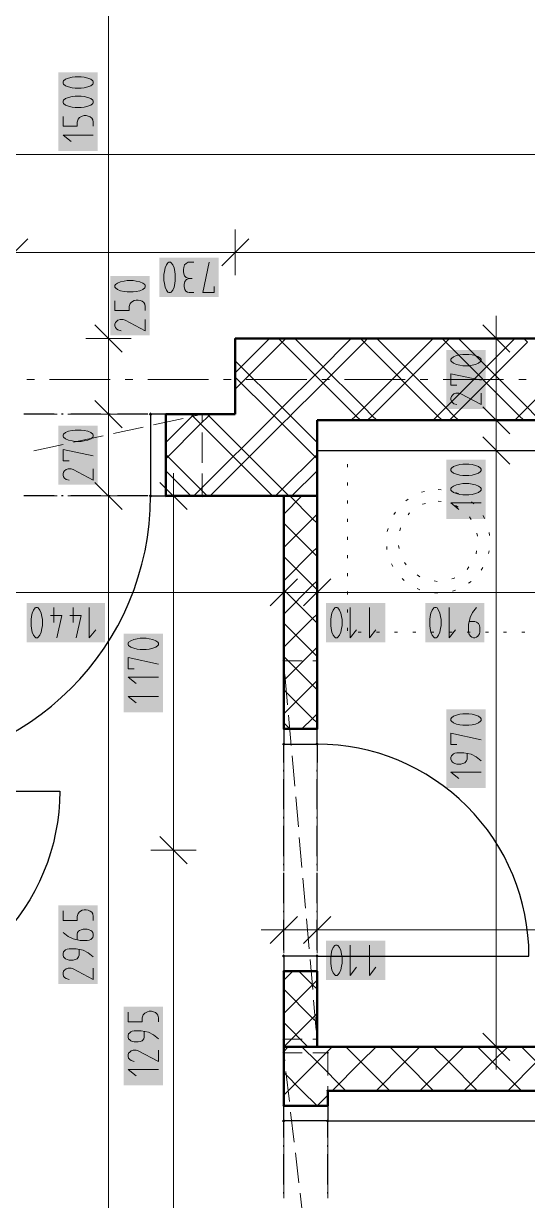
# Model space of a CAD drawing. Header units: millimetres. Extents: x 0 to 594, y 0 to 420.
# Drawn here: x 175.69 to 192.76, y 189.14 to 228.99 of the extents above; entities that cross this region are included whole.
import ezdxf

# ---------------------------------------------------------------- set-up
doc = ezdxf.new("R2010")
doc.units = ezdxf.units.MM
doc.header["$LTSCALE"] = 8
for name, color, linetype in [('PDF_Dvere', 7, 'Continuous'), ('PDF_Instalacni prizdivka do 1m', 7, 'Continuous'), ('PDF_Koty delkove', 7, 'Continuous'), ('PDF_Osy hlavni', 7, 'Continuous'), ('PDF_Preklady', 7, 'Continuous'), ('PDF_Pricky zdene', 7, 'Continuous'), ('PDF_Sanita', 7, 'Continuous'), ('PDF_Steny akusticke', 7, 'Continuous')]:
    doc.layers.add(name, color=color, linetype=linetype)

msp = doc.modelspace()

# ---------------------------------------------------------------- linework, layer by layer
at = {"layer": 'PDF_Dvere', "lineweight": 25}
for points in [[(176.727, 215.762), (175.702, 215.762)], [(177.035, 215.762), (176.984, 215.762)], [(178.316, 215.762), (177.291, 215.762)], [(178.624, 215.762), (178.572, 215.762)], [(179.905, 215.762), (178.88, 215.762)], [(176.727, 212.995), (175.702, 212.995)], [(177.035, 212.995), (176.984, 212.995)], [(178.316, 212.995), (177.291, 212.995)], [(178.624, 212.995), (178.572, 212.995)], [(179.905, 212.995), (178.88, 212.995)], [(184.506, 203.973), (184.506, 204.59)], [(184.506, 203.665), (184.506, 203.716)], [(185.634, 203.665), (185.634, 203.716)], [(184.506, 202.384), (184.506, 203.409)], [(185.634, 202.384), (185.634, 203.409)], [(184.506, 202.076), (184.506, 202.128)], [(185.634, 202.076), (185.634, 202.128)], [(184.506, 200.795), (184.506, 201.82)], [(185.634, 200.795), (185.634, 201.82)], [(184.506, 200.488), (184.506, 200.539)], [(185.634, 200.488), (185.634, 200.539)], [(184.506, 199.206), (184.506, 200.231)], [(185.634, 199.206), (185.634, 200.231)], [(184.506, 198.899), (184.506, 198.95)], [(185.634, 198.899), (185.634, 198.95)], [(184.506, 197.618), (184.506, 198.643)], [(185.634, 197.618), (185.634, 198.643)], [(184.506, 191.263), (184.506, 191.829)], [(184.506, 190.955), (184.506, 191.006)], [(185.993, 190.955), (185.993, 191.006)], [(184.506, 189.674), (184.506, 190.699)], [(185.993, 189.674), (185.993, 190.699)], [(184.506, 189.366), (184.506, 189.418)], [(185.993, 189.366), (185.993, 189.418)]]:
    msp.add_lwpolyline(points, dxfattribs=at)
for points in [[(180.509, 215.762), (179.996, 215.762), (179.996, 212.995), (180.509, 212.995)], [(184.506, 205.103), (184.506, 204.59), (185.634, 204.59), (185.634, 205.103)], [(184.506, 197.415), (184.506, 196.903), (185.634, 196.903), (185.634, 197.415)], [(184.506, 191.829), (184.506, 192.341), (185.993, 192.341), (185.993, 191.829)]]:
    msp.add_lwpolyline(points, close=True, dxfattribs=at)
for points in [[(170.772, 212.995), (170.772, 203.77, 0.414213), (179.996, 212.995)], [(185.634, 197.415), (192.809, 197.415, 0.414214), (185.634, 204.59), (185.634, 203.973)], [(169.747, 202.384), (169.747, 203.001), (176.921, 203.001, -0.414214), (169.747, 195.826)], [(185.993, 191.263), (185.993, 191.829), (194.193, 191.829, -0.414214), (185.993, 183.629), (185.993, 184.344)]]:
    msp.add_lwpolyline(points, format="xyb", dxfattribs=at)
at = {"layer": 'PDF_Dvere', "lineweight": 25, "transparency": 33554559}
for points in [[(180.061, 215.762), (179.996, 215.698), (179.996, 215.826), (179.932, 215.762)], [(180.061, 212.995), (179.996, 212.931), (179.996, 213.059), (179.932, 212.995)], [(184.506, 204.526), (184.442, 204.59), (184.57, 204.59), (184.506, 204.654)], [(185.634, 204.526), (185.57, 204.59), (185.698, 204.59), (185.634, 204.654)], [(184.506, 197.351), (184.442, 197.415), (184.57, 197.415), (184.506, 197.479)], [(185.634, 197.351), (185.57, 197.415), (185.698, 197.415), (185.634, 197.479)], [(184.506, 191.765), (184.442, 191.829), (184.57, 191.829), (184.506, 191.893)], [(185.993, 191.765), (185.929, 191.829), (186.057, 191.829), (185.993, 191.893)]]:
    msp.add_solid(points, dxfattribs=at)
at = {"layer": 'PDF_Instalacni prizdivka do 1m', "lineweight": 25}
msp.add_lwpolyline([(194.961, 215.557), (185.634, 215.557), (185.634, 214.532), (194.961, 214.532)], close=True, dxfattribs=at)
at = {"layer": 'PDF_Koty delkove', "lineweight": 18}
for points in [[(178.568, 182.604), (178.568, 201.866), (178.568, 210.659), (178.568, 212.995), (178.568, 215.762), (178.568, 218.325), (178.568, 233.7), (178.568, 236.467), (178.568, 257.685), (178.568, 259.171), (178.568, 335.475), (178.568, 336.243)], [(177.645, 227.19), (177.44, 227.19), (177.338, 227.176), (177.218, 227.149), (177.116, 227.108), (177.047, 227.053), (177.031, 227.026), (177.031, 226.971), (177.047, 226.943), (177.116, 226.889), (177.218, 226.848), (177.338, 226.82), (177.44, 226.806), (177.645, 226.806), (177.747, 226.82), (177.867, 226.848), (177.97, 226.889), (178.038, 226.943), (178.056, 226.971), (178.056, 227.026), (178.038, 227.053)], [(178.038, 227.053), (177.97, 227.108), (177.867, 227.149), (177.747, 227.176), (177.645, 227.19)], [(177.031, 225.849), (177.031, 225.52), (177.508, 225.52), (177.508, 225.657), (177.543, 225.753), (177.594, 225.808), (177.68, 225.862), (177.747, 225.876), (177.816, 225.876)], [(177.816, 225.876), (177.885, 225.862), (177.952, 225.835), (178.003, 225.794), (178.038, 225.739), (178.056, 225.657), (178.056, 225.52)], [(178.056, 225.219), (177.031, 225.219), (177.303, 225)], [(510.402, 224.562), (490.697, 224.562), (470.838, 224.562), (469.351, 224.562), (157.447, 224.562)], [(182.866, 222.015), (182.866, 221.246), (182.866, 220.477)], [(175.845, 221.707), (174.923, 220.785)], [(183.328, 221.707), (182.405, 220.785)], [(260.561, 221.246), (182.866, 221.246), (175.384, 221.246), (167.492, 221.246), (157.447, 221.246), (155.96, 221.246), (128.081, 221.246)], [(180.833, 220.292), (180.833, 220.497), (180.819, 220.599), (180.791, 220.719), (180.75, 220.821), (180.696, 220.89), (180.668, 220.908), (180.614, 220.908), (180.586, 220.89), (180.531, 220.821), (180.49, 220.719), (180.463, 220.599), (180.449, 220.497)], [(181.462, 220.908), (181.271, 220.908), (181.202, 220.873), (181.147, 220.821), (181.12, 220.736), (181.106, 220.668), (181.106, 220.599), (181.12, 220.514), (181.147, 220.446), (181.202, 220.395), (181.298, 220.36)], [(182.147, 220.087), (182.147, 219.883), (181.763, 219.883), (181.982, 220.908)], [(180.449, 220.497), (180.449, 220.292), (180.463, 220.19), (180.49, 220.07), (180.531, 219.968), (180.586, 219.899), (180.614, 219.883), (180.668, 219.883), (180.696, 219.899), (180.75, 219.968), (180.791, 220.07), (180.819, 220.19), (180.833, 220.292)], [(181.462, 219.883), (181.298, 219.883), (181.243, 219.899), (181.188, 219.934), (181.161, 219.985), (181.133, 220.087), (181.133, 220.155), (181.161, 220.258), (181.216, 220.326), (181.298, 220.36), (181.407, 220.36)], [(178.791, 219.604), (178.791, 219.276), (179.269, 219.276), (179.269, 219.413), (179.303, 219.508), (179.355, 219.563), (179.44, 219.617), (179.507, 219.631), (179.576, 219.631), (179.645, 219.617), (179.712, 219.59), (179.764, 219.549), (179.798, 219.495), (179.816, 219.413), (179.816, 219.276)], [(179.816, 218.974), (179.816, 218.591), (179.132, 218.947), (179.064, 218.974), (178.961, 218.974), (178.893, 218.947), (178.842, 218.906), (178.807, 218.865), (178.791, 218.81), (178.791, 218.756), (178.807, 218.701), (178.842, 218.66)], [(191.702, 218.325), (191.702, 219.094)], [(179.029, 217.864), (178.107, 218.786)], [(178.842, 218.66), (178.893, 218.618), (178.995, 218.591)], [(192.163, 217.864), (191.241, 218.786)], [(179.337, 218.325), (178.568, 218.325), (177.799, 218.325)], [(192.471, 218.325), (191.702, 218.325), (190.933, 218.325)], [(191.702, 194.34), (191.702, 214.532), (191.702, 215.557), (191.702, 218.325)], [(190.778, 217.79), (190.573, 217.79), (190.472, 217.776), (190.352, 217.749), (190.249, 217.708), (190.181, 217.654), (190.164, 217.626), (190.164, 217.572), (190.181, 217.544), (190.249, 217.49), (190.352, 217.448), (190.472, 217.421), (190.573, 217.407), (190.778, 217.407), (190.881, 217.421), (191.001, 217.448), (191.103, 217.49), (191.172, 217.544), (191.189, 217.572), (191.189, 217.626), (191.172, 217.654)], [(191.172, 217.654), (191.103, 217.708), (191.001, 217.749), (190.881, 217.776), (190.778, 217.79)], [(190.368, 216.75), (190.164, 216.75), (190.164, 217.133), (191.189, 216.915)], [(191.189, 216.476), (191.189, 216.092), (190.506, 216.449), (190.437, 216.476), (190.334, 216.476), (190.267, 216.449), (190.216, 216.408), (190.181, 216.367), (190.164, 216.312), (190.164, 216.258), (190.181, 216.203), (190.216, 216.161), (190.267, 216.12), (190.368, 216.092)], [(179.029, 215.301), (178.107, 216.224)], [(179.337, 215.762), (178.568, 215.762), (177.799, 215.762)], [(192.163, 215.096), (191.241, 216.019)], [(192.471, 215.557), (191.702, 215.557), (190.933, 215.557)], [(192.163, 214.071), (191.241, 214.994)], [(177.235, 214.187), (177.031, 214.187), (177.031, 214.571), (178.056, 214.352)], [(192.471, 214.532), (191.702, 214.532), (190.933, 214.532)], [(190.778, 214.071), (190.573, 214.071), (190.472, 214.057), (190.352, 214.03), (190.249, 213.989), (190.181, 213.935), (190.164, 213.907), (190.164, 213.853), (190.181, 213.825), (190.249, 213.771), (190.352, 213.73), (190.472, 213.702), (190.573, 213.688), (190.778, 213.688), (190.881, 213.702), (191.001, 213.73), (191.103, 213.771), (191.172, 213.825), (191.189, 213.853), (191.189, 213.907), (191.172, 213.935), (191.103, 213.989), (191.001, 214.03), (190.881, 214.057), (190.778, 214.071)], [(178.056, 213.53), (177.372, 213.886), (177.303, 213.914), (177.201, 213.914), (177.133, 213.886), (177.082, 213.845), (177.047, 213.804), (177.031, 213.749), (177.031, 213.695), (177.047, 213.64), (177.082, 213.599), (177.133, 213.558), (177.235, 213.53)], [(178.056, 213.914), (178.056, 213.53)], [(180.775, 212.995), (180.775, 213.764)], [(179.029, 212.534), (178.107, 213.456)], [(181.237, 212.534), (180.314, 213.456)], [(179.337, 212.995), (178.568, 212.995), (177.799, 212.995)], [(181.544, 212.995), (180.775, 212.995), (180.007, 212.995)], [(180.775, 111.677), (180.775, 117.678), (180.775, 128.074), (180.775, 131.969), (180.775, 133.191), (180.775, 181.118), (180.775, 182.604), (180.775, 187.729), (180.775, 201.003), (180.775, 212.995)], [(191.189, 212.757), (190.164, 212.757), (190.437, 212.539)], [(184.506, 210.5), (184.506, 209.731), (184.506, 208.962)], [(185.634, 210.5), (185.634, 209.731), (185.634, 208.962)], [(184.968, 210.192), (184.045, 209.27)], [(186.095, 210.192), (185.173, 209.27)], [(169.747, 209.731), (184.506, 209.731), (185.634, 209.731), (194.961, 209.731), (212.386, 209.731), (213.975, 209.731), (220.689, 209.731), (222.739, 209.731)], [(175.949, 208.808), (175.949, 208.603), (175.963, 208.501), (175.99, 208.381), (176.031, 208.279), (176.085, 208.21), (176.113, 208.194), (176.167, 208.194), (176.195, 208.21), (176.25, 208.279), (176.291, 208.381), (176.319, 208.501), (176.333, 208.603), (176.333, 208.808), (176.319, 208.91), (176.291, 209.03), (176.25, 209.133), (176.195, 209.201), (176.167, 209.219), (176.113, 209.219), (176.085, 209.201)], [(176.085, 209.201), (176.031, 209.133), (175.99, 209.03), (175.963, 208.91), (175.949, 208.808)], [(176.606, 208.945), (176.99, 208.945), (176.825, 208.194)], [(176.715, 209.219), (176.715, 208.706)], [(177.263, 208.945), (177.647, 208.945), (177.482, 208.194)], [(177.372, 209.219), (177.372, 208.706)], [(177.92, 209.219), (177.92, 208.194), (178.139, 208.466)], [(186.109, 208.501), (186.136, 208.381), (186.177, 208.279), (186.231, 208.21), (186.259, 208.194), (186.313, 208.194), (186.341, 208.21), (186.395, 208.279), (186.437, 208.381), (186.464, 208.501), (186.478, 208.603), (186.478, 208.808), (186.464, 208.91), (186.437, 209.03), (186.395, 209.133), (186.341, 209.201), (186.313, 209.219), (186.259, 209.219), (186.231, 209.201), (186.177, 209.133), (186.136, 209.03), (186.109, 208.91), (186.095, 208.808)], [(186.752, 209.219), (186.752, 208.194), (186.97, 208.466)], [(187.409, 209.219), (187.409, 208.194), (187.627, 208.466)], [(190.106, 209.219), (190.106, 208.194), (190.324, 208.466)], [(191.036, 209.219), (190.899, 209.048), (190.817, 208.876), (190.763, 208.638), (190.763, 208.398), (190.777, 208.33), (190.804, 208.279), (190.831, 208.245), (190.872, 208.21), (190.927, 208.194), (190.981, 208.194), (191.036, 208.21), (191.077, 208.245), (191.104, 208.279), (191.132, 208.33), (191.146, 208.398), (191.146, 208.535), (191.132, 208.603), (191.104, 208.671), (191.036, 208.723), (190.981, 208.74), (190.79, 208.74)], [(186.095, 208.808), (186.095, 208.603), (186.109, 208.501)], [(179.442, 207.136), (179.238, 207.136), (179.238, 207.519), (180.263, 207.301)], [(180.263, 206.862), (179.238, 206.862), (179.511, 206.644)], [(180.263, 206.205), (179.238, 206.205), (179.511, 205.987)], [(190.778, 205.614), (190.573, 205.614), (190.472, 205.6), (190.352, 205.573), (190.249, 205.532), (190.181, 205.477), (190.164, 205.449), (190.164, 205.395), (190.181, 205.367), (190.249, 205.313), (190.352, 205.272)], [(190.352, 205.272), (190.472, 205.244), (190.573, 205.23), (190.778, 205.23), (190.881, 205.244), (191.001, 205.272), (191.103, 205.313), (191.172, 205.367), (191.189, 205.395), (191.189, 205.449), (191.172, 205.477), (191.103, 205.532), (191.001, 205.573), (190.881, 205.6), (190.778, 205.614)], [(190.368, 204.573), (190.164, 204.573), (190.164, 204.957), (191.189, 204.738)], [(191.189, 204.026), (191.018, 204.163), (190.847, 204.245), (190.608, 204.3), (190.368, 204.3), (190.301, 204.286), (190.249, 204.259), (190.216, 204.231), (190.181, 204.19), (190.164, 204.135), (190.164, 204.081), (190.181, 204.026), (190.216, 203.985), (190.249, 203.958), (190.301, 203.93), (190.368, 203.916), (190.506, 203.916), (190.573, 203.93), (190.642, 203.958), (190.693, 204.026), (190.711, 204.081), (190.711, 204.273)], [(191.189, 203.643), (190.164, 203.643), (190.437, 203.424)], [(181.237, 200.541), (180.314, 201.464)], [(181.544, 201.003), (180.775, 201.003), (180.007, 201.003)], [(177.031, 198.95), (177.031, 198.621), (177.508, 198.621), (177.508, 198.758), (177.543, 198.854), (177.594, 198.909), (177.68, 198.963), (177.747, 198.977), (177.816, 198.977), (177.885, 198.963), (177.952, 198.936), (178.003, 198.895), (178.038, 198.841), (178.056, 198.758), (178.056, 198.621)], [(184.506, 199.066), (184.506, 198.297), (184.506, 197.528)], [(185.634, 199.066), (185.634, 198.297), (185.634, 197.528)], [(184.968, 198.758), (184.045, 197.836)], [(186.095, 198.758), (185.173, 197.836)], [(177.508, 197.964), (177.508, 198.156), (177.526, 198.211), (177.56, 198.252), (177.594, 198.279), (177.645, 198.306), (177.713, 198.32), (177.85, 198.32), (177.918, 198.306), (177.97, 198.279), (178.003, 198.252), (178.038, 198.211), (178.056, 198.156), (178.056, 198.101), (178.038, 198.046), (178.003, 198.005), (177.97, 197.978), (177.918, 197.95), (177.85, 197.936), (177.611, 197.936), (177.372, 197.991), (177.201, 198.073), (177.031, 198.211)], [(184.506, 198.297), (183.738, 198.297)], [(258.921, 198.297), (257.793, 198.297), (252.128, 198.297), (246.469, 198.297), (224.43, 198.297), (222.739, 198.297), (220.637, 198.297), (219.1, 198.297), (197.061, 198.297), (185.634, 198.297), (184.506, 198.297)], [(186.752, 197.785), (186.752, 196.76), (186.97, 197.032)], [(187.409, 197.785), (187.409, 196.76), (187.627, 197.032)], [(177.047, 197.554), (177.031, 197.499), (177.031, 197.444), (177.047, 197.389), (177.082, 197.348), (177.116, 197.321), (177.167, 197.293), (177.235, 197.279), (177.372, 197.279), (177.44, 197.293), (177.508, 197.321), (177.56, 197.389), (177.577, 197.444), (177.577, 197.636)], [(178.056, 197.389), (177.885, 197.527), (177.713, 197.609), (177.475, 197.663), (177.235, 197.663), (177.167, 197.649), (177.116, 197.622), (177.082, 197.595), (177.047, 197.554)], [(178.056, 197.006), (178.056, 196.622), (177.372, 196.979), (177.303, 197.006), (177.201, 197.006), (177.133, 196.979), (177.082, 196.938), (177.047, 196.897), (177.031, 196.842), (177.031, 196.787), (177.047, 196.732), (177.082, 196.691), (177.133, 196.65), (177.235, 196.622)], [(179.238, 195.516), (179.238, 195.188), (179.716, 195.188), (179.716, 195.325), (179.75, 195.42), (179.802, 195.475), (179.887, 195.529), (179.954, 195.543), (180.023, 195.543), (180.092, 195.529), (180.159, 195.502), (180.211, 195.461)], [(180.211, 195.461), (180.245, 195.407), (180.263, 195.325), (180.263, 195.188)], [(180.263, 194.613), (180.092, 194.75), (179.921, 194.832), (179.682, 194.886), (179.442, 194.886), (179.374, 194.872), (179.323, 194.845), (179.289, 194.818), (179.254, 194.777), (179.238, 194.722), (179.238, 194.668), (179.254, 194.613), (179.289, 194.572), (179.323, 194.545), (179.374, 194.517), (179.442, 194.503), (179.579, 194.503), (179.647, 194.517), (179.716, 194.545), (179.767, 194.613), (179.784, 194.668), (179.784, 194.859)], [(192.163, 193.879), (191.241, 194.801)], [(180.263, 194.229), (180.263, 193.846), (179.579, 194.202), (179.511, 194.229), (179.408, 194.229), (179.34, 194.202), (179.289, 194.161), (179.254, 194.12), (179.238, 194.065), (179.238, 194.011), (179.254, 193.956), (179.289, 193.915), (179.34, 193.873), (179.442, 193.846)], [(192.471, 194.34), (191.702, 194.34), (190.933, 194.34)], [(191.702, 194.34), (191.702, 193.571)], [(180.263, 193.572), (179.238, 193.572), (179.511, 193.354)]]:
    msp.add_lwpolyline(points, dxfattribs=at)
for points in [[(177.645, 226.533), (177.44, 226.533), (177.338, 226.519), (177.218, 226.492), (177.116, 226.451), (177.047, 226.396), (177.031, 226.368), (177.031, 226.314), (177.047, 226.286), (177.116, 226.232), (177.218, 226.191), (177.338, 226.163), (177.44, 226.149), (177.645, 226.149), (177.747, 226.163), (177.867, 226.191), (177.97, 226.232), (178.038, 226.286), (178.056, 226.314), (178.056, 226.368), (178.038, 226.396), (177.97, 226.451), (177.867, 226.492), (177.747, 226.519)], [(179.405, 220.288), (179.2, 220.288), (179.098, 220.274), (178.979, 220.247), (178.876, 220.206), (178.807, 220.152), (178.791, 220.124), (178.791, 220.07), (178.807, 220.042), (178.876, 219.988), (178.979, 219.947), (179.098, 219.919), (179.2, 219.905), (179.405, 219.905), (179.507, 219.919), (179.627, 219.947), (179.73, 219.988), (179.798, 220.042), (179.816, 220.07), (179.816, 220.124), (179.798, 220.152), (179.73, 220.206), (179.627, 220.247), (179.507, 220.274)], [(177.645, 215.228), (177.44, 215.228), (177.338, 215.214), (177.218, 215.187), (177.116, 215.146), (177.047, 215.091), (177.031, 215.063), (177.031, 215.009), (177.047, 214.981), (177.116, 214.927), (177.218, 214.886), (177.338, 214.858), (177.44, 214.844), (177.645, 214.844), (177.747, 214.858), (177.867, 214.886), (177.97, 214.927), (178.038, 214.981), (178.056, 215.009), (178.056, 215.063), (178.038, 215.091), (177.97, 215.146), (177.867, 215.187), (177.747, 215.214)], [(190.778, 213.414), (190.573, 213.414), (190.472, 213.4), (190.352, 213.373), (190.249, 213.332), (190.181, 213.278), (190.164, 213.25), (190.164, 213.196), (190.181, 213.168), (190.249, 213.114), (190.352, 213.073), (190.472, 213.045), (190.573, 213.031), (190.778, 213.031), (190.881, 213.045), (191.001, 213.073), (191.103, 213.114), (191.172, 213.168), (191.189, 213.196), (191.189, 213.25), (191.172, 213.278), (191.103, 213.332), (191.001, 213.373), (190.881, 213.4)], [(189.449, 208.808), (189.449, 208.603), (189.463, 208.501), (189.49, 208.381), (189.531, 208.279), (189.585, 208.21), (189.613, 208.194), (189.667, 208.194), (189.695, 208.21), (189.749, 208.279), (189.79, 208.381), (189.818, 208.501), (189.832, 208.603), (189.832, 208.808), (189.818, 208.91), (189.79, 209.03), (189.749, 209.133), (189.695, 209.201), (189.667, 209.219), (189.613, 209.219), (189.585, 209.201), (189.531, 209.133), (189.49, 209.03), (189.463, 208.91)], [(179.852, 208.176), (179.647, 208.176), (179.545, 208.162), (179.426, 208.135), (179.323, 208.094), (179.254, 208.04), (179.238, 208.012), (179.238, 207.958), (179.254, 207.93), (179.323, 207.876), (179.426, 207.835), (179.545, 207.807), (179.647, 207.793), (179.852, 207.793), (179.954, 207.807), (180.074, 207.835), (180.177, 207.876), (180.245, 207.93), (180.263, 207.958), (180.263, 208.012), (180.245, 208.04), (180.177, 208.094), (180.074, 208.135), (179.954, 208.162)], [(186.095, 197.374), (186.095, 197.169), (186.109, 197.067), (186.136, 196.947), (186.177, 196.845), (186.231, 196.776), (186.259, 196.76), (186.313, 196.76), (186.341, 196.776), (186.395, 196.845), (186.437, 196.947), (186.464, 197.067), (186.478, 197.169), (186.478, 197.374), (186.464, 197.476), (186.437, 197.596), (186.395, 197.698), (186.341, 197.767), (186.313, 197.785), (186.259, 197.785), (186.231, 197.767), (186.177, 197.698), (186.136, 197.596), (186.109, 197.476)]]:
    msp.add_lwpolyline(points, close=True, dxfattribs=at)
at = {"layer": 'PDF_Koty delkove', "color": 7, "lineweight": 18, "true_color": 0xffffff, "transparency": 33554559}
for points in [[(178.209, 224.681), (178.209, 227.343), (176.877, 224.681), (176.877, 227.343)], [(182.301, 221.061), (180.296, 221.061), (182.301, 219.729), (180.296, 219.729)], [(179.97, 218.437), (179.97, 220.442), (178.637, 218.437), (178.637, 220.442)], [(191.343, 215.939), (191.343, 217.944), (190.011, 215.939), (190.011, 217.944)], [(178.209, 213.376), (178.209, 215.381), (176.877, 213.376), (176.877, 215.381)], [(191.343, 212.22), (191.343, 214.225), (190.011, 212.22), (190.011, 214.225)], [(178.457, 209.372), (175.796, 209.372), (178.457, 208.04), (175.796, 208.04)], [(187.946, 209.372), (185.941, 209.372), (187.946, 208.04), (185.941, 208.04)], [(191.3, 209.372), (189.295, 209.372), (191.3, 208.04), (189.295, 208.04)], [(180.417, 205.668), (180.417, 208.33), (179.084, 205.668), (179.084, 208.33)], [(191.343, 203.105), (191.343, 205.767), (190.011, 203.105), (190.011, 205.767)], [(178.209, 196.468), (178.209, 199.13), (176.877, 196.468), (176.877, 199.13)], [(187.946, 197.938), (185.941, 197.938), (187.946, 196.606), (185.941, 196.606)], [(180.417, 193.035), (180.417, 195.697), (179.084, 193.035), (179.084, 195.697)]]:
    msp.add_solid(points, dxfattribs=at)
at = {"layer": 'PDF_Osy hlavni', "lineweight": 18}
for points in [[(176.061, 216.941), (175.805, 216.941)], [(178.624, 216.941), (176.574, 216.941)], [(179.392, 216.941), (179.136, 216.941)], [(181.955, 216.941), (179.905, 216.941)], [(182.724, 216.941), (182.467, 216.941)], [(185.286, 216.941), (183.236, 216.941)], [(186.055, 216.941), (185.799, 216.941)], [(188.617, 216.941), (186.567, 216.941)], [(189.386, 216.941), (189.13, 216.941)], [(191.949, 216.941), (189.899, 216.941)], [(192.717, 216.941), (192.461, 216.941)]]:
    msp.add_lwpolyline(points, dxfattribs=at)
at = {"layer": 'PDF_Preklady', "lineweight": 18}
for points in [[(176.83, 215.762), (175.805, 215.762)], [(178.214, 215.762), (177.189, 215.762)], [(179.597, 215.762), (178.572, 215.762)], [(180.981, 215.762), (179.956, 215.762)], [(181.739, 215.762), (181.34, 215.762)], [(181.446, 215.699), (181.739, 215.762)], [(181.739, 215.504), (181.739, 215.762)], [(178.742, 215.11), (179.744, 215.328)], [(180.094, 215.404), (181.096, 215.622)], [(177.39, 214.815), (178.392, 215.034)], [(181.739, 214.12), (181.739, 215.145)], [(176.038, 214.521), (177.039, 214.739)], [(181.739, 213.761), (181.739, 212.995), (181.34, 212.995)], [(176.83, 212.995), (175.805, 212.995)], [(178.214, 212.995), (177.189, 212.995)], [(179.597, 212.995), (178.572, 212.995)], [(180.509, 212.995), (179.956, 212.995)], [(180.981, 212.995), (180.509, 212.995)], [(184.516, 207.303), (184.506, 207.409), (184.506, 207.201)], [(185.132, 207.409), (184.506, 207.409)], [(185.634, 207.201), (185.634, 207.409), (185.491, 207.409)], [(184.637, 205.925), (184.547, 206.946)], [(184.506, 205.818), (184.506, 206.843)], [(185.634, 205.818), (185.634, 206.843)], [(184.506, 204.434), (184.506, 205.103), (184.506, 205.459)], [(184.758, 204.546), (184.668, 205.568)], [(185.634, 204.434), (185.634, 205.103), (185.634, 205.459)], [(184.88, 203.168), (184.79, 204.189)], [(184.506, 203.05), (184.506, 204.075)], [(185.634, 203.05), (185.634, 204.075)], [(184.506, 201.666), (184.506, 202.691)], [(185.001, 201.79), (184.911, 202.811)], [(185.634, 201.666), (185.634, 202.691)], [(184.506, 200.283), (184.506, 201.308)], [(185.122, 200.411), (185.032, 201.432)], [(185.634, 200.283), (185.634, 201.308)], [(184.506, 198.899), (184.506, 199.924)], [(185.243, 199.033), (185.154, 200.054)], [(185.634, 198.899), (185.634, 199.924)], [(184.506, 197.515), (184.506, 198.54)], [(185.365, 197.654), (185.275, 198.675)], [(185.634, 197.515), (185.634, 198.54)], [(184.506, 196.903), (184.506, 197.156)], [(185.486, 196.276), (185.396, 197.297)], [(185.634, 196.903), (185.634, 197.156)], [(184.506, 196.131), (184.506, 196.903)], [(185.634, 196.131), (185.634, 196.903)], [(184.506, 194.748), (184.506, 195.773)], [(185.607, 194.898), (185.518, 195.919)], [(185.634, 194.748), (185.634, 195.773)], [(185.132, 194.596), (184.506, 194.596)], [(185.634, 194.596), (185.491, 194.596)], [(184.538, 193.86), (184.506, 194.135), (185.132, 194.135)], [(184.506, 193.364), (184.506, 194.135)], [(185.993, 194.135), (185.491, 194.135)], [(185.993, 193.364), (185.993, 194.135)], [(184.698, 192.485), (184.58, 193.503)], [(184.506, 192.854), (184.506, 193.005)], [(185.993, 192.854), (185.993, 193.005)], [(184.506, 191.98), (184.506, 192.341), (184.506, 192.854)], [(185.993, 191.98), (185.993, 192.341), (185.993, 192.854)], [(184.857, 191.111), (184.739, 192.129)], [(184.506, 190.596), (184.506, 191.621)], [(185.993, 190.596), (185.993, 191.621)], [(185.017, 189.736), (184.899, 190.754)], [(184.506, 189.213), (184.506, 190.238)], [(185.993, 189.213), (185.993, 190.238)], [(185.176, 188.362), (185.058, 189.38)]]:
    msp.add_lwpolyline(points, dxfattribs=at)
at = {"layer": 'PDF_Preklady', "lineweight": 18, "transparency": 33554559}
for points in [[(181.739, 215.716), (181.693, 215.762), (181.785, 215.762), (181.739, 215.809)], [(181.785, 215.762), (181.739, 215.716), (181.739, 215.809), (181.693, 215.762)], [(181.694, 215.753), (181.729, 215.808), (181.749, 215.717), (181.784, 215.772)], [(180.555, 212.995), (180.509, 212.949), (180.509, 213.041), (180.463, 212.995)], [(180.555, 212.995), (180.509, 212.949), (180.509, 213.041), (180.463, 212.995)], [(181.785, 212.995), (181.739, 212.949), (181.739, 213.041), (181.693, 212.995)], [(181.739, 212.949), (181.693, 212.995), (181.785, 212.995), (181.739, 213.041)], [(184.51, 207.363), (184.46, 207.405), (184.552, 207.413), (184.502, 207.455)], [(184.553, 207.409), (184.506, 207.363), (184.506, 207.455), (184.46, 207.409)], [(184.506, 207.363), (184.46, 207.409), (184.553, 207.409), (184.506, 207.455)], [(185.634, 207.363), (185.588, 207.409), (185.68, 207.409), (185.634, 207.455)], [(185.68, 207.409), (185.634, 207.363), (185.634, 207.455), (185.588, 207.409)], [(184.506, 205.056), (184.46, 205.103), (184.553, 205.103), (184.506, 205.149)], [(184.506, 205.056), (184.46, 205.103), (184.553, 205.103), (184.506, 205.149)], [(185.634, 205.056), (185.588, 205.103), (185.68, 205.103), (185.634, 205.149)], [(185.634, 205.056), (185.588, 205.103), (185.68, 205.103), (185.634, 205.149)], [(184.506, 196.856), (184.46, 196.903), (184.553, 196.903), (184.506, 196.949)], [(184.506, 196.856), (184.46, 196.903), (184.553, 196.903), (184.506, 196.949)], [(185.634, 196.856), (185.588, 196.903), (185.68, 196.903), (185.634, 196.949)], [(185.634, 196.856), (185.588, 196.903), (185.68, 196.903), (185.634, 196.949)], [(184.506, 194.55), (184.46, 194.596), (184.553, 194.596), (184.506, 194.642)], [(184.553, 194.596), (184.506, 194.55), (184.506, 194.642), (184.46, 194.596)], [(185.638, 194.55), (185.588, 194.592), (185.68, 194.6), (185.63, 194.642)], [(185.68, 194.596), (185.634, 194.55), (185.634, 194.642), (185.588, 194.596)], [(185.634, 194.55), (185.588, 194.596), (185.68, 194.596), (185.634, 194.642)], [(184.553, 194.135), (184.506, 194.089), (184.506, 194.181), (184.46, 194.135)], [(184.506, 194.089), (184.46, 194.135), (184.553, 194.135), (184.506, 194.181)], [(184.512, 194.089), (184.461, 194.13), (184.552, 194.14), (184.501, 194.181)], [(185.993, 194.089), (185.947, 194.135), (186.039, 194.135), (185.993, 194.181)], [(186.039, 194.135), (185.993, 194.089), (185.993, 194.181), (185.947, 194.135)], [(184.506, 192.808), (184.46, 192.854), (184.553, 192.854), (184.506, 192.9)], [(184.506, 192.808), (184.46, 192.854), (184.553, 192.854), (184.506, 192.9)], [(185.993, 192.808), (185.947, 192.854), (186.039, 192.854), (185.993, 192.9)], [(185.993, 192.808), (185.947, 192.854), (186.039, 192.854), (185.993, 192.9)], [(184.506, 192.295), (184.46, 192.341), (184.553, 192.341), (184.506, 192.387)], [(184.506, 192.295), (184.46, 192.341), (184.553, 192.341), (184.506, 192.387)], [(185.993, 192.295), (185.947, 192.341), (186.039, 192.341), (185.993, 192.387)], [(185.993, 192.295), (185.947, 192.341), (186.039, 192.341), (185.993, 192.387)]]:
    msp.add_solid(points, dxfattribs=at)
at = {"layer": 'PDF_Pricky zdene', "lineweight": 9}
for points in [[(185.121, 212.995), (184.506, 212.38)], [(185.634, 212.072), (185.48, 212.226), (184.711, 212.995)], [(185.48, 212.226), (184.506, 211.252)], [(185.634, 210.945), (185.48, 211.099), (184.506, 212.072)], [(185.634, 212.38), (185.48, 212.226)], [(185.634, 211.252), (185.48, 211.099), (184.506, 210.125)], [(185.634, 209.817), (185.48, 209.971), (184.506, 210.945)], [(185.634, 210.125), (185.48, 209.971), (184.506, 208.997)], [(185.634, 208.69), (185.48, 208.844), (184.506, 209.817)], [(185.634, 208.997), (185.48, 208.844), (184.506, 207.87)], [(185.634, 207.562), (185.48, 207.716), (184.506, 208.69)], [(185.634, 207.87), (185.48, 207.716), (184.506, 206.742)], [(185.634, 206.435), (185.48, 206.589), (184.506, 207.562)], [(185.634, 206.742), (185.48, 206.589), (184.506, 205.615)], [(185.634, 205.308), (185.48, 205.461), (184.506, 206.435)], [(184.711, 205.103), (184.506, 205.308)], [(185.634, 205.615), (185.48, 205.461), (185.121, 205.103)], [(184.814, 196.903), (184.506, 196.595)], [(185.634, 196.595), (185.48, 196.441), (184.506, 195.468)], [(185.634, 196.288), (185.48, 196.441), (185.019, 196.903)], [(185.634, 195.16), (185.48, 195.314), (184.506, 196.288)], [(185.634, 195.468), (185.48, 195.314), (184.506, 194.34)], [(185.326, 194.34), (184.506, 195.16)], [(184.66, 194.34), (184.506, 194.186)], [(186.146, 194.34), (185.634, 193.828), (184.66, 192.854)], [(186.608, 192.854), (185.634, 193.828), (185.121, 194.34)], [(185.634, 194.34), (185.634, 194.34)], [(187.633, 194.34), (187.12, 193.828), (186.146, 192.854)], [(188.094, 192.854), (187.12, 193.828), (186.608, 194.34)], [(189.119, 194.34), (188.606, 193.828), (187.633, 192.854)], [(189.58, 192.854), (188.606, 193.828), (188.094, 194.34)], [(190.605, 194.34), (190.093, 193.828), (189.119, 192.854)], [(191.066, 192.854), (190.093, 193.828), (189.58, 194.34)], [(192.091, 194.34), (191.579, 193.828), (190.605, 192.854)], [(192.553, 192.854), (191.579, 193.828), (191.066, 194.34)], [(193.578, 194.34), (193.065, 193.828), (192.091, 192.854)], [(194.039, 192.854), (193.065, 193.828), (192.553, 194.34)], [(185.121, 192.854), (184.506, 193.469)], [(184.66, 192.854), (184.524, 192.718), (184.506, 192.7)], [(185.993, 192.7), (185.634, 192.341), (185.634, 192.341), (185.121, 192.854)]]:
    msp.add_lwpolyline(points, dxfattribs=at)
at = {"layer": 'PDF_Pricky zdene', "lineweight": 50}
for points in [[(185.634, 205.103), (185.634, 207.409), (185.634, 212.995), (184.506, 212.995), (184.506, 207.409), (184.506, 205.103)], [(185.634, 205.103), (184.506, 205.103)], [(184.506, 196.903), (185.634, 196.903)], [(184.506, 196.903), (184.506, 194.596), (184.506, 194.34), (185.634, 194.34), (185.634, 194.596), (185.634, 196.903)], [(185.993, 192.854), (220.637, 192.854), (220.688, 192.854), (220.688, 194.34), (220.637, 194.34), (185.634, 194.34), (184.506, 194.34), (184.506, 194.135), (184.506, 192.854)], [(184.506, 192.854), (184.506, 192.341)], [(185.993, 192.341), (185.993, 192.854)], [(185.993, 192.341), (184.506, 192.341)]]:
    msp.add_lwpolyline(points, dxfattribs=at)
at = {"layer": 'PDF_Sanita', "lineweight": 13}
for points in [[(186.659, 214.532), (186.659, 214.532)], [(186.659, 214.532), (186.659, 214.532)], [(187.131, 214.532), (187.029, 214.532)], [(187.746, 214.532), (187.644, 214.532)], [(188.361, 214.532), (188.259, 214.532)], [(188.976, 214.532), (188.874, 214.532)], [(189.591, 214.532), (189.489, 214.532)], [(190.206, 214.532), (190.104, 214.532)], [(190.821, 214.532), (190.719, 214.532)], [(191.436, 214.532), (191.334, 214.532)], [(192.051, 214.532), (191.948, 214.532)], [(192.666, 214.532), (192.563, 214.532)], [(186.659, 213.966), (186.659, 214.069)], [(186.659, 213.351), (186.659, 213.454)], [(188.636, 212.826), (188.72, 212.884)], [(189.173, 213.119), (189.272, 213.146)], [(189.734, 213.215), (189.836, 213.206)], [(190.337, 213.108), (190.43, 213.064)], [(186.659, 212.736), (186.659, 212.839)], [(188.233, 212.366), (188.292, 212.45)], [(189.208, 212.718), (189.211, 212.72), (189.308, 212.739)], [(189.734, 212.824), (189.835, 212.804)], [(190.325, 212.675), (190.41, 212.618)], [(190.867, 212.8), (190.939, 212.728)], [(186.659, 212.121), (186.659, 212.224)], [(188.72, 212.353), (188.768, 212.424)], [(188.768, 212.424), (188.768, 212.424)], [(190.791, 212.288), (190.848, 212.203)], [(191.259, 212.329), (191.302, 212.237)], [(188.012, 211.795), (188.039, 211.894)], [(188.439, 211.816), (188.459, 211.917)], [(191.044, 211.74), (191.064, 211.639)], [(191.465, 211.753), (191.474, 211.651)], [(186.659, 211.506), (186.659, 211.609)], [(188.001, 211.184), (187.992, 211.286)], [(188.416, 211.213), (188.396, 211.314)], [(186.659, 210.891), (186.659, 210.994)], [(191.037, 211.137), (191.017, 211.036)], [(191.461, 211.141), (191.435, 211.042)], [(188.2, 210.605), (188.157, 210.698)], [(188.655, 210.659), (188.598, 210.745)], [(190.77, 210.595), (190.713, 210.509)], [(191.247, 210.567), (191.189, 210.483)], [(186.659, 210.276), (186.659, 210.379)], [(188.586, 210.13), (188.513, 210.203)], [(189.111, 210.262), (189.025, 210.319)], [(189.696, 210.098), (189.595, 210.118)], [(190.293, 210.219), (190.257, 210.195), (190.198, 210.183)], [(190.85, 210.102), (190.766, 210.043)], [(186.659, 209.661), (186.659, 209.764)], [(189.111, 209.817), (189.018, 209.86)], [(189.712, 209.702), (189.61, 209.711)], [(190.316, 209.801), (190.217, 209.775)], [(186.659, 209.046), (186.659, 209.149)], [(186.659, 208.431), (186.659, 208.534)], [(186.659, 208.382), (186.659, 208.382)], [(186.659, 208.382), (186.659, 208.382)], [(187.131, 208.382), (187.029, 208.382)], [(187.746, 208.382), (187.644, 208.382)], [(188.361, 208.382), (188.259, 208.382)], [(188.976, 208.382), (188.874, 208.382)], [(189.591, 208.382), (189.489, 208.382)], [(190.206, 208.382), (190.104, 208.382)], [(190.821, 208.382), (190.719, 208.382)], [(191.436, 208.382), (191.334, 208.382)], [(192.051, 208.382), (191.948, 208.382)], [(192.666, 208.382), (192.563, 208.382)]]:
    msp.add_lwpolyline(points, dxfattribs=at)
at = {"layer": 'PDF_Steny akusticke', "lineweight": 9}
for points in [[(182.866, 217.167), (184.025, 218.325)], [(182.866, 216.613), (184.455, 218.202), (184.578, 218.325)], [(185.634, 217.023), (184.455, 218.202), (184.332, 218.325)], [(185.634, 217.577), (184.886, 218.325)], [(185.634, 216.613), (187.223, 218.202), (187.1, 218.325)], [(185.634, 217.167), (186.792, 218.325)], [(187.223, 215.988), (189.56, 218.325)], [(187.223, 218.202), (187.346, 218.325)], [(189.713, 215.711), (187.223, 218.202)], [(187.499, 215.711), (189.99, 218.202), (189.867, 218.325)], [(190.421, 215.557), (190.267, 215.711), (189.99, 215.988), (187.653, 218.325)], [(189.713, 215.711), (189.99, 215.988), (192.327, 218.325)], [(189.99, 218.202), (190.113, 218.325)], [(192.481, 215.711), (189.99, 218.202)], [(190.267, 215.711), (192.758, 218.202), (192.635, 218.325)], [(193.188, 215.557), (193.034, 215.711), (192.758, 215.988), (190.421, 218.325)], [(192.481, 215.711), (192.758, 215.988), (195.095, 218.325)], [(184.681, 215.762), (184.455, 215.988), (182.866, 217.577)], [(187.653, 215.557), (187.499, 215.711), (187.223, 215.988), (185.634, 217.577)], [(184.127, 215.762), (182.866, 217.023)], [(184.23, 215.762), (184.455, 215.988), (185.634, 217.167)], [(186.946, 215.711), (185.634, 217.023)], [(184.783, 215.762), (185.634, 216.613)], [(180.509, 214.809), (181.411, 215.711), (181.462, 215.762)], [(180.509, 214.256), (181.688, 215.434), (181.964, 215.711), (182.016, 215.762)], [(184.127, 212.995), (181.688, 215.434), (181.411, 215.711), (181.36, 215.762)], [(181.462, 212.995), (181.688, 213.22), (184.178, 215.711), (184.23, 215.762)], [(184.681, 212.995), (184.455, 213.22), (181.964, 215.711), (181.913, 215.762)], [(182.016, 212.995), (184.455, 215.434), (184.732, 215.711), (184.783, 215.762)], [(185.634, 214.256), (184.455, 215.434), (184.178, 215.711), (184.127, 215.762)], [(185.634, 214.809), (184.732, 215.711), (184.681, 215.762)], [(187.1, 215.557), (186.946, 215.711), (186.792, 215.557)], [(186.946, 215.711), (187.223, 215.988)], [(187.346, 215.557), (187.499, 215.711)], [(189.867, 215.557), (189.713, 215.711), (189.56, 215.557)], [(190.113, 215.557), (190.267, 215.711)], [(192.635, 215.557), (192.481, 215.711), (192.327, 215.557)], [(181.913, 212.995), (181.688, 213.22), (180.509, 214.399)], [(184.23, 212.995), (184.455, 213.22), (185.634, 214.399)], [(181.36, 212.995), (180.509, 213.846)], [(184.783, 212.995), (185.634, 213.846)]]:
    msp.add_lwpolyline(points, dxfattribs=at)
at = {"layer": 'PDF_Steny akusticke', "lineweight": 50}
for points in [[(185.634, 218.325), (182.866, 218.325), (182.866, 215.762)], [(212.386, 218.325), (185.634, 218.325)], [(185.634, 215.557), (185.634, 212.995), (184.506, 212.995), (180.509, 212.995), (180.509, 215.762), (181.739, 215.762), (182.866, 215.762)], [(185.634, 215.557), (212.386, 215.557), (212.386, 215.711)]]:
    msp.add_lwpolyline(points, dxfattribs=at)

doc.saveas('drawing.dxf')
